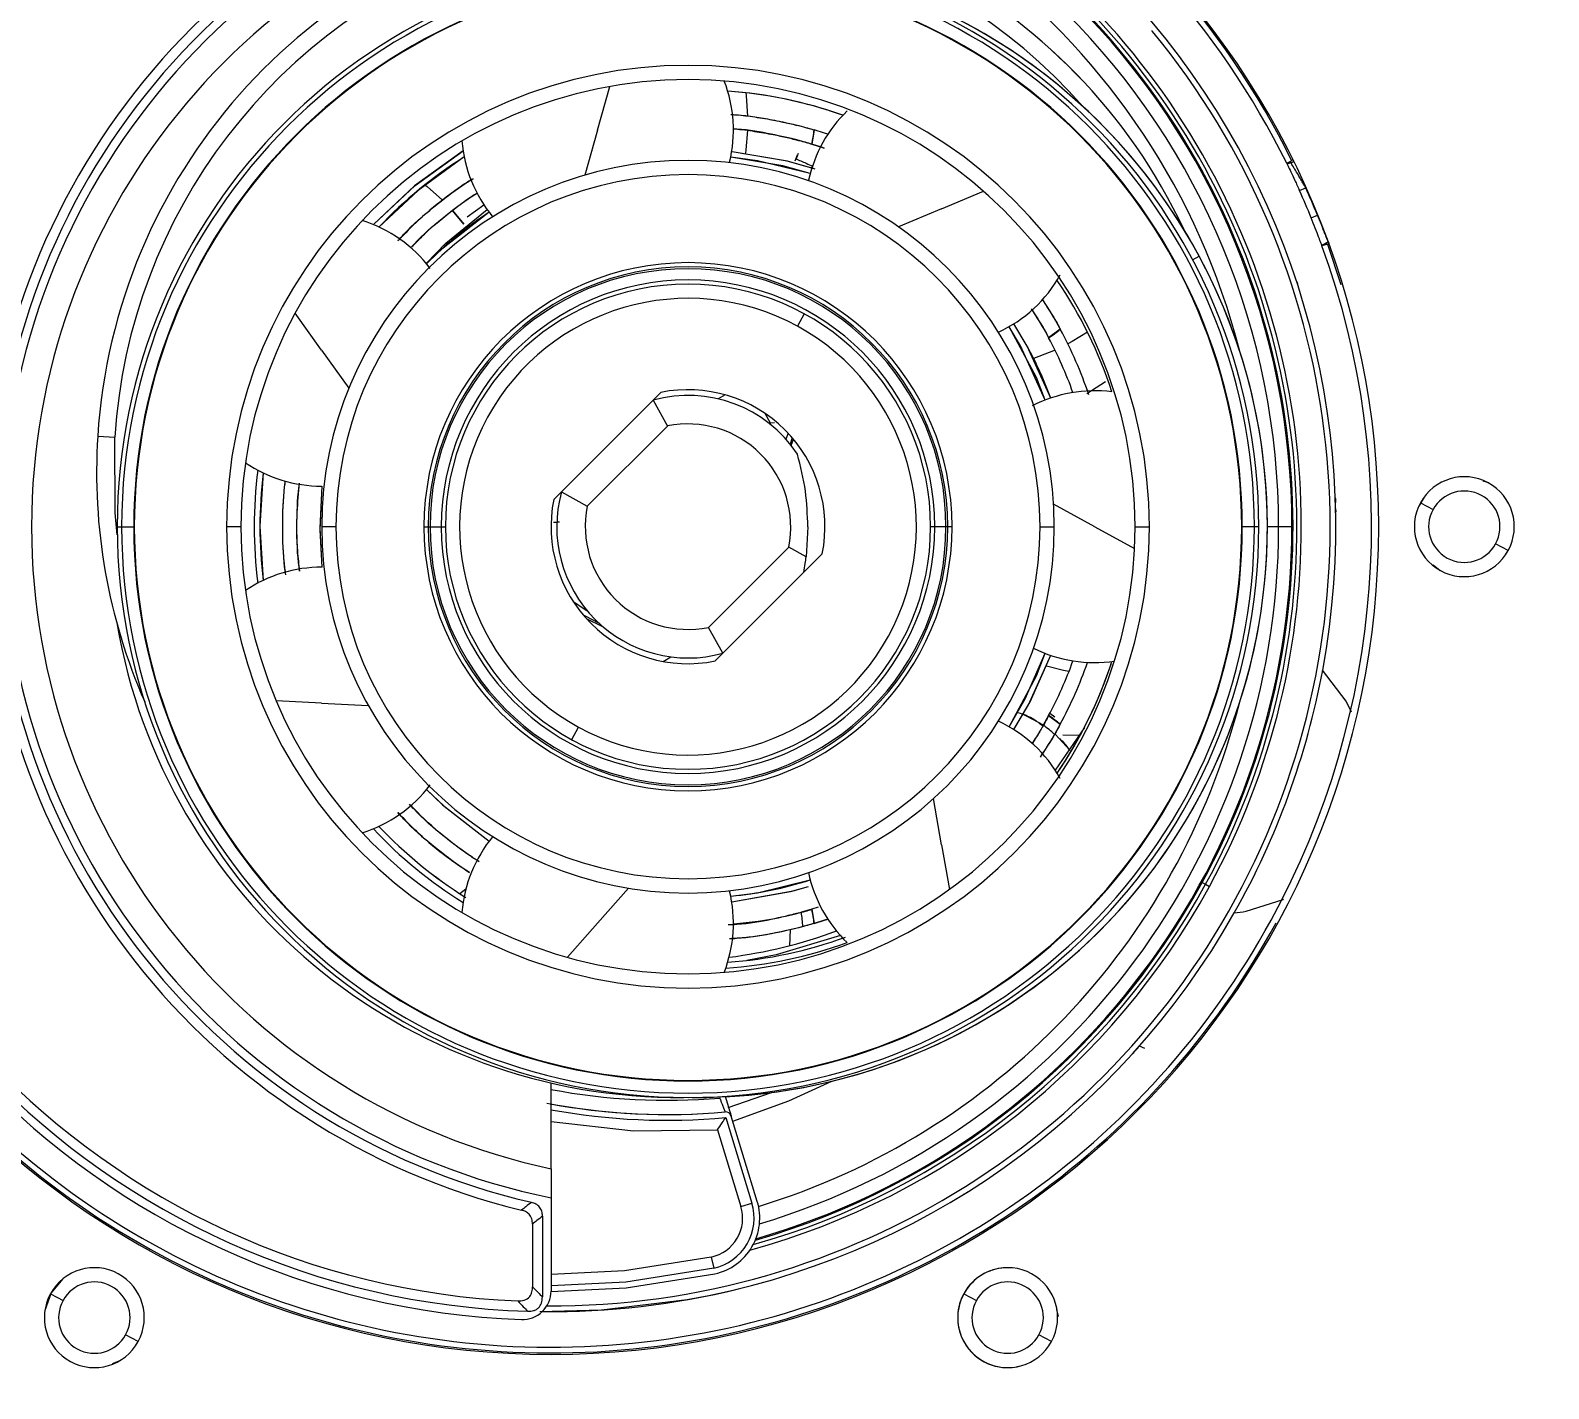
# Model space of a CAD drawing. Header units: millimetres. Extents: x 169 to 14583, y -399 to 10804.
# Drawn here: x 8133 to 8186.2, y 5340.3 to 5387.9 of the extents above; entities that cross this region are included whole.
import ezdxf

# ---------------------------------------------------------------- set-up
doc = ezdxf.new("R2010")
doc.units = ezdxf.units.MM
doc.header["$LTSCALE"] = 35
doc.layers.add('1', color=70, linetype='Continuous')
doc.styles.add('SLDTEXTSTYLE2', font='TXT', dxfattribs={"width": 0.7})
doc.dimstyles.new('SLDDIMSTYLE5', dxfattribs={"dimtxt": 105.988363, "dimasz": 26.25, "dimexe": 0, "dimexo": 0.0625, "dimgap": 26.497091, "dimtad": 1, "dimdec": 0, "dimrnd": 1e-09, "dimzin": 12, "dimdsep": 46, "dimtxsty": 'SLDTEXTSTYLE2', "dimsah": 1, "dimcen": 0.09, "dimadec": 0, "dimazin": 3, "dimtfac": 1, "dimtdec": 3, "dimtofl": 0, "dimtmove": 0, "dimatfit": 3, "dimfxl": 0, "dimfrac": 2, "dimtolj": 1, "dimtzin": 12, "dimarcsym": 0})

# ---------------------------------------------------------------- blocks, each defined once
blk = doc.blocks.new('_D_38')
at = {"layer": '1'}
for p, q in [((8156.079, 5335.518), (8156.079, 4480.018)), ((6541.279, 5040.018), (6541.279, 4480.018)), ((7207.029, 4709.487), (7490.329, 4709.487)), ((7490.329, 4547.429), (7207.029, 4547.429)), ((6541.279, 4515.018), (8156.079, 4515.018))]:
    blk.add_line(p, q, dxfattribs=at)
for centre, start, end in [((7207.029, 4628.458), 90, 270), ((7490.329, 4628.458), 270, 90)]:
    blk.add_arc(centre, 81.029, start, end, dxfattribs=at)
for points in [[(6541.279, 4515.018), (6567.529, 4509.768), (6567.529, 4520.268)], [(8156.079, 4515.018), (8129.829, 4520.268), (8129.829, 4509.768)]]:
    blk.add_solid(points, dxfattribs=at)
at = {"layer": '1', "insert": (7207.029, 4686.095), "char_height": 92.6042, "attachment_point": 1, "style": 'SLDTEXTSTYLE2'}
blk.add_mtext('1615', dxfattribs=at)
blk = doc.blocks.new('_D_39')
at = {"layer": '1'}
for p, q in [((10336.279, 5511.018), (11734.619, 5511.018)), ((11699.619, 5511.018), (11699.619, 5088.118)), ((8051.635, 5088.118), (11734.619, 5088.118)), ((11699.619, 5088.118), (11699.619, 4698.415))]:
    blk.add_line(p, q, dxfattribs=at)
for points in [[(11699.619, 5511.018), (11694.369, 5484.768), (11704.869, 5484.768)], [(11699.619, 5088.118), (11704.869, 5114.368), (11694.369, 5114.368)]]:
    blk.add_solid(points, dxfattribs=at)
at = {"layer": '1', "insert": (11580.246, 4698.415), "char_height": 92.6042, "attachment_point": 1, "rotation": 90, "style": 'SLDTEXTSTYLE2'}
blk.add_mtext('423', dxfattribs=at)

msp = doc.modelspace()

# ---------------------------------------------------------------- linework, layer by layer
at = {"color": 7, "linetype": 'Continuous', "lineweight": 18}
for p, q in [((8172.331, 5387.899), (8172.333, 5387.896)), ((8172.333, 5387.896), (8172.355, 5387.869)), ((8152.908, 5384.411), (8153.341, 5385.942)), ((8152.908, 5384.411), (8152.462, 5382.833)), ((8160.495, 5384.421), (8160.422, 5383.921)), ((8159.829, 5383.337), (8159.921, 5383.548)), ((8159.876, 5383.415), (8159.945, 5383.609)), ((8160.399, 5383.091), (8160.456, 5383.144)), ((8160.399, 5383.091), (8160.456, 5383.144)), ((8177.056, 5383.25), (8177.199, 5383.329)), ((8177.216, 5383.282), (8177.199, 5383.329)), ((8177.309, 5383.302), (8177.21, 5383.266)), ((8177.216, 5383.282), (8177.303, 5383.313)), ((8177.275, 5383.37), (8177.228, 5383.353)), ((8177.507, 5382.292), (8177.722, 5382.388)), ((8177.736, 5382.393), (8177.722, 5382.388)), ((8164.963, 5381.659), (8166.431, 5382.275)), ((8148.227, 5381.122), (8147.826, 5381.601)), ((8147.826, 5381.601), (8148.227, 5381.122)), ((8148.34, 5381.373), (8148.924, 5381.801)), ((8148.34, 5381.373), (8148.924, 5381.801)), ((8164.963, 5381.659), (8163.452, 5381.024)), ((8177.913, 5381.342), (8178.132, 5381.43)), ((8178.132, 5381.43), (8178.145, 5381.435)), ((8178.282, 5380.386), (8178.51, 5380.504)), ((8178.288, 5380.371), (8178.526, 5380.496)), ((8178.486, 5380.412), (8178.292, 5380.36)), ((8178.486, 5380.412), (8178.957, 5379.003)), ((8178.548, 5380.437), (8178.526, 5380.496)), ((8173.757, 5379.871), (8173.99, 5379.997)), ((8177.406, 5379.098), (8177.429, 5379.026)), ((8143.24, 5376.701), (8142.313, 5377.995)), ((8160.154, 5377.977), (8159.914, 5377.539)), ((8167.963, 5376.846), (8167.5, 5377.628)), ((8169.12, 5377.439), (8168.715, 5377.137)), ((8143.24, 5376.701), (8144.195, 5375.368)), ((8170.053, 5375.188), (8170.712, 5375.61)), ((8170.053, 5375.188), (8170.712, 5375.61)), ((8155.126, 5375.222), (8151.374, 5371.47)), ((8154.856, 5374.953), (8155.364, 5374.046)), ((8157.381, 5375.138), (8157.134, 5374.995)), ((8157.381, 5375.138), (8157.134, 5374.995)), ((8158.965, 5374.146), (8158.784, 5374.483)), ((8155.364, 5374.046), (8152.55, 5371.232)), ((8158.952, 5374.11), (8158.965, 5374.146)), ((8159.108, 5374.152), (8158.965, 5374.146)), ((8135.398, 5373.692), (8135.996, 5373.654)), ((8135.398, 5373.692), (8135.996, 5373.654)), ((8159.583, 5373.798), (8159.506, 5373.586)), ((8159.583, 5373.798), (8159.506, 5373.586)), ((8159.583, 5373.798), (8159.506, 5373.586)), ((8159.734, 5373.628), (8159.655, 5373.411)), ((8159.694, 5373.362), (8159.774, 5373.581)), ((8159.694, 5373.362), (8159.774, 5373.581)), ((8159.694, 5373.362), (8159.774, 5373.581)), ((8183.279, 5372.268), (8183.07, 5372.255)), ((8183.924, 5372.13), (8184.125, 5372.067)), ((8151.644, 5371.74), (8152.55, 5371.232)), ((8170.329, 5370.518), (8168.89, 5371.304)), ((8181.868, 5371.554), (8181.685, 5371.242)), ((8181.743, 5371.357), (8182.182, 5371.117)), ((8178.771, 5371.179), (8178.77, 5371.204)), ((8178.771, 5371.157), (8178.774, 5371.029)), ((8136.079, 5370.518), (8136.234, 5370.518)), ((8136.234, 5370.518), (8136.659, 5370.518)), ((8136.659, 5370.518), (8136.679, 5370.518)), ((8140.413, 5370.518), (8139.913, 5370.518)), ((8143.744, 5370.518), (8143.244, 5370.518)), ((8146.828, 5370.518), (8146.979, 5370.518)), ((8146.979, 5370.518), (8147.04, 5370.518)), ((8147.04, 5370.518), (8147.434, 5370.518)), ((8147.434, 5370.518), (8147.579, 5370.518)), ((8160.279, 5370.518), (8160.216, 5369.462)), ((8164.723, 5370.518), (8164.579, 5370.518)), ((8165.118, 5370.518), (8164.723, 5370.518)), ((8165.179, 5370.518), (8165.118, 5370.518)), ((8165.329, 5370.518), (8165.179, 5370.518)), ((8168.414, 5370.518), (8168.914, 5370.518)), ((8170.329, 5370.518), (8171.725, 5369.755)), ((8171.744, 5370.518), (8172.244, 5370.518)), ((8175.499, 5370.518), (8175.479, 5370.518)), ((8175.924, 5370.518), (8175.499, 5370.518)), ((8176.079, 5370.518), (8175.924, 5370.518)), ((8176.773, 5370.518), (8176.379, 5370.518)), ((8177.238, 5370.518), (8176.773, 5370.518)), ((8177.279, 5370.518), (8177.238, 5370.518)), ((8156.793, 5366.989), (8159.607, 5369.804)), ((8160.217, 5369.462), (8159.607, 5369.804)), ((8184.814, 5369.679), (8184.376, 5369.919)), ((8160.783, 5369.566), (8157.031, 5365.813)), ((8182.432, 5368.969), (8182.19, 5369.171)), ((8183.147, 5368.773), (8183.279, 5368.768)), ((8183.279, 5368.768), (8183.488, 5368.78)), ((8152.06, 5367.893), (8152.539, 5367.581)), ((8152.06, 5367.893), (8152.538, 5367.581)), ((8152.515, 5367.302), (8153.086, 5367.025)), ((8152.515, 5367.302), (8153.086, 5367.025)), ((8157.301, 5366.083), (8156.793, 5366.989)), ((8155.204, 5365.798), (8155.479, 5365.957)), ((8155.204, 5365.798), (8155.479, 5365.957)), ((8143.24, 5364.336), (8141.65, 5364.417)), ((8143.24, 5364.336), (8144.877, 5364.252)), ((8168.715, 5363.899), (8168.528, 5363.562)), ((8168.715, 5363.899), (8169.12, 5363.597)), ((8168.934, 5363.845), (8168.757, 5363.978)), ((8152.004, 5363.058), (8152.243, 5363.497)), ((8169.12, 5363.597), (8168.921, 5363.242)), ((8169.966, 5363.485), (8168.942, 5361.993)), ((8169.966, 5363.484), (8168.942, 5361.993)), ((8169.209, 5363.227), (8169.82, 5363.209)), ((8164.963, 5359.376), (8164.68, 5360.992)), ((8164.963, 5359.376), (8165.237, 5357.808)), ((8174.096, 5358.053), (8174.213, 5357.989)), ((8174.213, 5357.989), (8174.349, 5357.914)), ((8148.295, 5357.814), (8148.09, 5357.658)), ((8152.907, 5356.625), (8153.994, 5357.853)), ((8160.422, 5357.114), (8160.051, 5357.008)), ((8160.645, 5357.184), (8160.422, 5357.114)), ((8160.422, 5357.114), (8160.495, 5356.614)), ((8152.907, 5356.625), (8151.852, 5355.433)), ((8159.648, 5355.841), (8159.668, 5356.396)), ((8160.495, 5356.614), (8160.103, 5356.504)), ((8171.811, 5352.224), (8171.846, 5352.264)), ((8171.914, 5352.34), (8171.897, 5352.321)), ((8172.088, 5352.235), (8171.897, 5352.321)), ((8151.279, 5348.024), (8151.279, 5351.031)), ((8157.484, 5350.163), (8159.009, 5350.692)), ((8157.4, 5349.812), (8158.315, 5346.82)), ((8158.506, 5346.879), (8157.591, 5349.87)), ((8158.506, 5346.879), (8157.591, 5349.87)), ((8158.506, 5346.879), (8157.591, 5349.87)), ((8157.112, 5349.386), (8157.932, 5346.703)), ((8157.112, 5349.386), (8157.932, 5346.703)), ((8157.112, 5349.386), (8157.932, 5346.703)), ((8151.279, 5347.003), (8151.279, 5343.737)), ((8157.932, 5346.703), (8158.315, 5346.82)), ((8165.487, 5346.973), (8165.469, 5346.962)), ((8165.597, 5347.04), (8165.619, 5347.053)), ((8165.727, 5347.119), (8165.743, 5347.129)), ((8150.979, 5346.358), (8150.979, 5343.53)), ((8150.632, 5346.085), (8150.632, 5343.889)), ((8156.893, 5344.927), (8156.979, 5344.536)), ((8156.893, 5344.927), (8156.979, 5344.536)), ((8134.165, 5344.155), (8133.763, 5343.68)), ((8133.763, 5343.68), (8133.547, 5343.055)), ((8133.743, 5343.644), (8134.182, 5343.404)), ((8165.743, 5343.644), (8166.182, 5343.404)), ((8168.989, 5343.09), (8169.043, 5342.847)), ((8136.814, 5341.966), (8136.376, 5342.206)), ((8168.814, 5341.966), (8168.376, 5342.206)), ((8135.084, 5341.066), (8135.435, 5341.062)), ((8136.197, 5341.298), (8135.9, 5341.189))]:
    msp.add_line(p, q, dxfattribs=at)
at = {"color": 7, "linetype": 'Continuous', "lineweight": 18, "flags": 128}
for points in [[(8158.175, 5384.906), (8158.13, 5385.618), (8158.118, 5385.719)], [(8158.168, 5384.403), (8158.106, 5383.726), (8158.088, 5383.607)], [(8158.168, 5384.403), (8158.106, 5383.726), (8158.088, 5383.607)], [(8160.98, 5384.269), (8160.858, 5384.309), (8160.495, 5384.421)], [(8160.98, 5384.269), (8160.858, 5384.309), (8160.495, 5384.421)], [(8145.056, 5381.104), (8146.517, 5382.476), (8148.201, 5383.685)], [(8148.201, 5383.685), (8146.494, 5382.457), (8145.056, 5381.104)], [(8148.239, 5383.473), (8146.621, 5382.303), (8145.251, 5381.018)], [(8160.363, 5382.892), (8158.518, 5383.341), (8157.575, 5383.463)], [(8160.363, 5382.892), (8159.405, 5383.161), (8157.575, 5383.463)], [(8160.502, 5383.057), (8159.568, 5383.327), (8157.631, 5383.658)], [(8160.534, 5383.047), (8159.552, 5383.331), (8157.631, 5383.658)], [(8160.422, 5383.921), (8160.755, 5383.816), (8160.849, 5383.785)], [(8160.849, 5383.785), (8160.755, 5383.816), (8160.422, 5383.921)], [(8177.061, 5383.239), (8177.065, 5383.232), (8177.068, 5383.226)], [(8146.86, 5382.496), (8146.94, 5382.433), (8147.475, 5381.962)], [(8146.91, 5379.736), (8147.594, 5380.458), (8149.037, 5381.636)], [(8146.91, 5379.736), (8147.594, 5380.458), (8149.037, 5381.636)], [(8149.11, 5381.537), (8147.4, 5380.194), (8146.92, 5379.725)], [(8178.288, 5380.371), (8178.285, 5380.379), (8178.282, 5380.386)], [(8168.786, 5375.024), (8167.963, 5376.846), (8167.5, 5377.628)], [(8168.598, 5374.955), (8168.284, 5375.74), (8167.328, 5377.525)], [(8168.598, 5374.955), (8167.73, 5376.854), (8167.328, 5377.525)], [(8170.079, 5377.33), (8169.541, 5377.004), (8169.388, 5376.922)], [(8170.079, 5377.33), (8169.541, 5377.004), (8169.388, 5376.922)], [(8168.938, 5376.704), (8168.376, 5376.478), (8168.189, 5376.414)], [(8168.938, 5376.704), (8168.376, 5376.478), (8168.189, 5376.414)], [(8136.081, 5370.232), (8136.009, 5371.006), (8135.996, 5373.654)], [(8136.081, 5370.233), (8136.009, 5371.006), (8135.996, 5373.654)], [(8141.195, 5372.4), (8141.079, 5370.539), (8141.195, 5368.637)], [(8143.255, 5371.939), (8143.179, 5370.466), (8143.255, 5369.098)], [(8143.255, 5371.939), (8143.179, 5370.411), (8143.255, 5369.098)], [(8152.956, 5367.14), (8152.486, 5367.38), (8152.407, 5367.426)], [(8152.956, 5367.14), (8152.486, 5367.38), (8152.407, 5367.426)], [(8152.956, 5367.14), (8152.486, 5367.38), (8152.407, 5367.426)], [(8167.328, 5363.51), (8168.284, 5365.296), (8168.598, 5366.081)], [(8167.328, 5363.51), (8167.892, 5364.481), (8168.598, 5366.081)], [(8167.5, 5363.407), (8168.012, 5364.281), (8168.786, 5366.012)], [(8167.5, 5363.407), (8168.064, 5364.379), (8168.786, 5366.012)], [(8169.428, 5365.447), (8169.24, 5365.482), (8168.64, 5365.628)], [(8169.428, 5365.447), (8169.24, 5365.482), (8168.64, 5365.628)], [(8179.332, 5364.015), (8179.134, 5364.41), (8178.316, 5365.494)], [(8179.332, 5364.015), (8179.134, 5364.41), (8178.316, 5365.494)], [(8168.531, 5363.564), (8167.968, 5363.873), (8167.82, 5363.934)], [(8169.462, 5362.682), (8169.458, 5362.687), (8168.941, 5363.249)], [(8146.919, 5361.312), (8147.477, 5360.771), (8149.11, 5359.5)], [(8146.919, 5361.312), (8147.531, 5360.722), (8149.11, 5359.5)], [(8157.574, 5357.573), (8158.518, 5357.695), (8160.363, 5358.143)], [(8157.61, 5357.375), (8159.67, 5357.735), (8160.3, 5357.914)], [(8157.61, 5357.375), (8159.76, 5357.758), (8160.3, 5357.914)], [(8175.639, 5357.043), (8176.932, 5357.458), (8176.949, 5357.467)], [(8175.639, 5357.043), (8176.932, 5357.458), (8176.949, 5357.466)], [(8160.979, 5356.767), (8160.858, 5356.727), (8160.495, 5356.614)], [(8160.495, 5356.614), (8160.858, 5356.727), (8160.979, 5356.767)], [(8161.422, 5356.191), (8159.17, 5355.52), (8158.139, 5355.319)], [(8161.422, 5356.191), (8159.171, 5355.52), (8158.139, 5355.32)], [(8157.647, 5349.69), (8159.613, 5350.396), (8161.12, 5351.088)], [(8151.279, 5349.683), (8154.171, 5349.35), (8157.112, 5349.386)], [(8151.279, 5349.683), (8154.171, 5349.35), (8157.112, 5349.386)], [(8151.279, 5349.683), (8154.171, 5349.35), (8157.112, 5349.386)], [(8156.893, 5344.927), (8153.856, 5344.445), (8151.279, 5344.318)], [(8156.893, 5344.927), (8153.856, 5344.445), (8151.279, 5344.318)], [(8156.893, 5344.927), (8153.857, 5344.445), (8151.279, 5344.318)], [(8151.278, 5343.718), (8153.916, 5343.848), (8157.022, 5344.34)], [(8151.278, 5343.718), (8153.915, 5343.848), (8157.022, 5344.34)], [(8151.278, 5343.718), (8153.916, 5343.848), (8157.022, 5344.34)], [(8156.979, 5344.536), (8153.896, 5344.047), (8151.279, 5343.918)], [(8156.979, 5344.536), (8153.896, 5344.047), (8151.279, 5343.918)], [(8156.979, 5344.536), (8153.896, 5344.047), (8151.279, 5343.918)], [(8150.891, 5343.021), (8153.046, 5343.075), (8156.054, 5343.436)], [(8150.976, 5343.02), (8153.046, 5343.075), (8156.054, 5343.436)]]:
    msp.add_lwpolyline(points, dxfattribs=at)
at = {"color": 7, "linetype": 'Continuous', "lineweight": 18}
for centre, radius, start, end in [((8151.279, 5370.518), 29, 90, 270), ((8151.279, 5370.518), 28.95, 26.3186, 151.3521), ((8151.279, 5370.518), 29, 270, 90), ((8151.279, 5370.518), 28.75, 26.2852, 151.3521), ((8151.279, 5370.518), 27.8, 92.1384, 267.8616), ((8151.279, 5370.518), 27.5, 91.6979, 180), ((8151.279, 5370.518), 27.5, 349.4728, 90.5269), ((8151.279, 5370.518), 27.5, 349.4728, 90.5269), ((8151.279, 5370.518), 27.154, 92.4651, 180), ((8151.279, 5370.518), 26.289, 331.3521, 90), ((8151.279, 5370.518), 25.96, 0, 90.2699), ((8151.279, 5370.518), 26.134, 331.3521, 90), ((8151.279, 5370.518), 26, 331.3521, 90), ((8151.279, 5370.518), 25.494, 0, 90.0002), ((8151.279, 5370.518), 24.9, 14.3825, 90), ((8156.079, 5370.518), 24.646, 103.6784, 180), ((8156.079, 5370.518), 24.3, 103.0503, 180), ((8156.079, 5370.518), 24, 101.537, 258.463), ((8156.079, 5370.518), 23, 102.0459, 257.9541), ((8155.357, 5372.42), 20, 25.1513, 176.3521), ((8155.357, 5372.42), 20, 25.1504, 176.3521), ((8155.357, 5372.42), 19.4, 41.3413, 176.3521), ((8155.357, 5372.42), 19.4, 41.3405, 176.3521), ((8156.079, 5370.518), 20, 0, 180), ((8156.079, 5370.518), 19.845, 0, 180), ((8156.379, 5370.518), 20, 28.6479, 90.8603), ((8156.379, 5370.518), 20, 0, 90.4297), ((8156.079, 5370.518), 19.42, 0, 180), ((8156.079, 5370.518), 19.4, 0, 180), ((8151.279, 5370.518), 27.3, 269.6961, 39.4626), ((8156.079, 5370.518), 16.165, 0, 180), ((8156.079, 5370.518), 15.665, 0, 180), ((8152.908, 5384.411), 4.762, 346.3542, 21.1852), ((8156.379, 5370.518), 15.3, 70.9107, 85.9107), ((8156.379, 5370.518), 15.3, 70.4228, 85.9107), ((8164.963, 5381.659), 4.763, 133.9072, 167.8547), ((8152.908, 5384.411), 4.763, 184.5268, 219.534), ((8156.379, 5384.768), 4.131, 348.1747, 355.1882), ((8156.379, 5370.518), 15.3, 122.142, 136.6617), ((8156.079, 5370.518), 12.835, 0, 180), ((8176.874, 5384.222), 1, 280.7772, 289.9848), ((8156.079, 5370.518), 12.335, 0, 180), ((8151.279, 5370.518), 28.986, 22.1156, 24.1753), ((8151.279, 5370.518), 28.75, 22.1156, 24.1753), ((8156.379, 5370.518), 13.2, 123.4096, 135.7741), ((8143.24, 5376.701), 4.763, 36.9833, 72.6132), ((8151.279, 5370.518), 28.75, 331.3521, 20.0187), ((8156.079, 5370.518), 9.251, 0, 180), ((8156.379, 5370.518), 20, 269.5703, 28.2902), ((8156.379, 5370.518), 20, 28.2902, 28.6479), ((8156.079, 5370.518), 9.1, 0, 180), ((8156.079, 5370.518), 9.039, 0, 180), ((8164.963, 5381.659), 4.762, 294.7185, 330.8598), ((8156.079, 5370.518), 8.644, 0, 180), ((8156.079, 5370.518), 8.5, 0, 180), ((8156.379, 5370.518), 15.3, 17.9854, 34.3442), ((8156.079, 5370.518), 8, 61.3521, 241.3521), ((8156.079, 5370.518), 8, 241.3521, 61.3521), ((8166.455, 5380.594), 4.131, 303.1747, 310.1882), ((8156.379, 5370.518), 14, 19.6203, 28.2147), ((8156.379, 5370.518), 14.5, 18.5918, 28.5087), ((8156.379, 5370.518), 13.2, 19.9585, 28.6479), ((8156.079, 5370.518), 4.6, 33.5573, 105.4082), ((8156.079, 5370.518), 4.8, 348.5573, 101.4427), ((8170.329, 5370.518), 4.763, 82.7337, 117.3489), ((8156.079, 5370.518), 3.6, 348.5573, 101.4427), ((8155.357, 5372.42), 20, 176.3521, 203.6948), ((8155.357, 5372.42), 20, 176.3521, 203.6937), ((8143.24, 5376.701), 4.762, 235.9548, 270), ((8156.379, 5370.518), 15.5, 172.6699, 187.3262), ((8156.379, 5370.518), 15.3, 172.9335, 187.0625), ((8183.279, 5370.518), 1.75, 331.3521, 151.3521), ((8183.279, 5370.518), 1.25, 331.3521, 151.3521), ((8156.079, 5370.518), 4.8, 168.5573, 281.4427), ((8156.079, 5370.518), 4.6, 164.5918, 285.4082), ((8156.079, 5370.518), 3.6, 168.5573, 281.4427), ((8183.279, 5370.518), 1.75, 151.3521, 331.3521), ((8183.279, 5370.518), 1.25, 151.3521, 331.3521), ((8151.279, 5370.518), 27.5, 180, 268.3021), ((8151.279, 5370.518), 27.154, 180, 267.5349), ((8156.079, 5370.518), 24.646, 180, 256.3216), ((8156.079, 5370.518), 24.3, 180, 256.9497), ((8156.079, 5370.518), 20, 180, 0), ((8156.079, 5370.518), 19.845, 180, 0), ((8156.079, 5370.518), 19.42, 180, 0), ((8156.079, 5370.518), 19.4, 180, 0), ((8156.079, 5370.518), 16.165, 180, 0), ((8156.079, 5370.518), 15.665, 180, 0), ((8156.079, 5370.518), 12.835, 180, 0), ((8156.079, 5370.518), 12.335, 180, 0), ((8156.079, 5370.518), 9.251, 180, 0), ((8156.079, 5370.518), 9.1, 180, 0), ((8156.079, 5370.518), 9.039, 180, 0), ((8156.079, 5370.518), 8.644, 180, 0), ((8156.079, 5370.518), 8.5, 180, 0), ((8156.379, 5370.518), 20, 269.5703, 0), ((8151.279, 5370.518), 25.96, 286.0548, 0), ((8151.279, 5370.518), 25.494, 286.65, 0), ((8143.24, 5364.336), 4.763, 89.8119, 124.0412), ((8155.779, 5370.518), 20, 189.708, 270.4314), ((8170.329, 5370.518), 4.763, 243.2905, 278.3997), ((8156.379, 5370.518), 14, 331.7853, 340.3797), ((8156.379, 5370.518), 15.3, 325.6518, 342.0146), ((8156.379, 5370.518), 15.3, 325.6518, 341.6412), ((8156.379, 5370.518), 14.5, 331.4913, 340.8533), ((8151.279, 5370.518), 27.5, 330.5271, 349.4728), ((8151.279, 5370.518), 24.9, 286.9816, 345.6175), ((8166.454, 5360.441), 4.132, 49.8126, 56.8244), ((8164.963, 5359.376), 4.762, 29.1363, 65.2775), ((8165.683, 5359.672), 4.82, 47.7943, 53.8184), ((8143.24, 5364.336), 4.763, 287.3828, 323.0128), ((8156.379, 5370.518), 15.5, 223.0707, 238.1536), ((8156.379, 5370.518), 15.3, 223.3343, 238.1071), ((8156.379, 5370.518), 15.3, 223.3343, 238.1057), ((8152.907, 5356.625), 4.762, 140.4618, 175.4692), ((8156.379, 5370.518), 13, 275.2771, 287.8457), ((8151.279, 5370.518), 26.289, 285.3723, 331.3521), ((8151.279, 5370.518), 26.134, 285.729, 331.3521), ((8151.279, 5370.518), 26, 285.9857, 331.3521), ((8164.963, 5359.376), 4.763, 191.8585, 226.0885), ((8152.907, 5356.625), 4.763, 338.8108, 13.6381), ((8151.279, 5370.518), 27.5, 280, 330.5271), ((8151.279, 5370.518), 27.5, 280, 330.5271), ((8155.289, 5356.269), 4.82, 2.7934, 8.8189), ((8156.379, 5356.268), 4.131, 4.8118, 11.8253), ((8174.771, 5361.967), 5, 275.1506, 280), ((8174.771, 5361.967), 5, 275.1506, 280), ((8151.279, 5370.518), 28.95, 225.1276, 331.3521), ((8151.279, 5370.518), 28.75, 225.0928, 331.3521), ((8155.357, 5372.42), 17.125, 277.2477, 290.2459), ((8155.357, 5372.42), 17.125, 277.2476, 290.2458), ((8156.379, 5370.518), 15.5, 273.7857, 289.9203), ((8156.379, 5370.518), 15.3, 274.0854, 289.9621), ((8155.357, 5372.42), 22, 259.3167, 274.7816), ((8155.357, 5372.42), 22, 259.3166, 274.7812), ((8155.357, 5372.42), 22, 259.3166, 274.7816), ((8155.357, 5372.42), 22.5, 259.1702, 275.164), ((8155.357, 5372.42), 22.5, 259.4764, 275.1635), ((8155.357, 5372.42), 22.5, 259.4764, 275.164), ((8155.357, 5372.42), 22.7, 259.6499, 275.164), ((8155.357, 5372.42), 22.7, 259.6498, 275.1635), ((8155.357, 5372.42), 22.7, 259.6498, 275.164), ((8157.4, 5349.812), 0.2, 17.0004, 95.164), ((8157.4, 5349.812), 0.2, 17, 95.1635), ((8157.4, 5349.812), 0.2, 17.0004, 95.164), ((8151.279, 5370.518), 51.95, 265.0578, 334.8441), ((8151.279, 5370.518), 51.75, 265.3258, 334.487), ((8151.279, 5370.518), 51.65, 265.4237, 334.3377), ((8156.593, 5346.294), 1.8, 282.3748, 17.0004), ((8156.593, 5346.294), 1.8, 282.3748, 17.0004), ((8156.593, 5346.294), 2, 282.3748, 17.0004), ((8156.593, 5346.294), 2, 282.3743, 17), ((8156.593, 5346.294), 2, 282.3748, 17.0004), ((8156.593, 5346.294), 1.4, 282.3748, 17.0004), ((8156.593, 5346.294), 1.4, 282.3743, 17), ((8156.593, 5346.294), 1.4, 282.3748, 17.0004), ((8151.279, 5370.518), 50.169, 268.1409, 330.6032), ((8151.279, 5370.518), 50.015, 268.1403, 330.6037), ((8151.279, 5370.518), 47, 233.6479, 327.0018), ((8151.279, 5370.518), 47, 233.6479, 326.7864), ((8135.279, 5342.805), 1.75, 331.3521, 151.3521), ((8167.279, 5342.805), 1.75, 96.6981, 210), ((8167.279, 5342.805), 1.75, 331.3521, 151.3521), ((8135.279, 5342.805), 1.75, 151.3521, 331.3521), ((8135.279, 5342.805), 1.25, 331.3521, 151.3521), ((8150.279, 5343.737), 1, 267.8616, 0), ((8151.279, 5370.518), 27.5, 269.3689, 283.826), ((8167.279, 5342.805), 1.75, 151.3521, 331.3521), ((8167.279, 5342.805), 1.25, 331.3521, 151.3521), ((8135.279, 5342.805), 1.25, 151.3521, 331.3521), ((8167.279, 5342.805), 1.25, 151.3521, 331.3521), ((8167.279, 5342.805), 1.75, 210, 283.0945)]:
    msp.add_arc(centre, radius, start, end, dxfattribs=at)
for points, knots in [([(8157.574, 5384.961), (8157.635, 5384.958), (8157.936, 5384.946), (8158.27, 5384.895), (8158.784, 5384.82), (8159.44, 5384.7), (8160.14, 5384.525), (8160.389, 5384.452), (8160.495, 5384.421)], [0, 0, 0, 0, 0.041744, 0.203653, 0.251287, 0.44274, 0.762538, 1, 1, 1, 1]), ([(8157.574, 5384.96), (8157.642, 5384.957), (8158.178, 5384.934), (8159.044, 5384.778), (8160.046, 5384.555), (8160.346, 5384.466), (8160.495, 5384.421)], [0, 0, 0, 0, 0.046079, 0.364217, 0.684192, 1, 1, 1, 1]), ([(8157.702, 5384.455), (8157.707, 5384.454), (8157.962, 5384.442), (8158.427, 5384.367), (8159.241, 5384.235), (8160.011, 5384.043), (8160.289, 5383.961), (8160.422, 5383.921)], [0, 0, 0, 0, 0.0031074, 0.181535, 0.3689366, 0.7000876, 1, 1, 1, 1]), ([(8160.422, 5383.921), (8160.275, 5383.966), (8159.982, 5384.055), (8159.026, 5384.27), (8158.22, 5384.426), (8157.736, 5384.449), (8157.71, 5384.451)], [0, 0, 0, 0, 0.327675, 0.654253, 0.981087, 1, 1, 1, 1]), ([(8159.847, 5383.409), (8159.974, 5383.358), (8160.192, 5383.27), (8160.376, 5383.179), (8160.453, 5383.142)], [0, 0, 0, 0, 0.585514, 1, 1, 1, 1]), ([(8159.847, 5383.409), (8159.974, 5383.358), (8160.192, 5383.27), (8160.376, 5383.179), (8160.453, 5383.142)], [0, 0, 0, 0, 0.5855576, 1, 1, 1, 1]), ([(8177.056, 5383.25), (8177.057, 5383.247), (8177.06, 5383.241), (8177.061, 5383.24), (8177.061, 5383.239)], [0, 0, 0, 0, 0.559937, 1, 1, 1, 1]), ([(8177.068, 5383.226), (8177.075, 5383.21), (8177.091, 5383.178), (8177.195, 5382.964), (8177.341, 5382.659), (8177.452, 5382.414), (8177.507, 5382.292)], [0, 0, 0, 0, 0.24853, 0.497484, 0.748091, 1, 1, 1, 1]), ([(8177.199, 5383.329), (8177.204, 5383.333), (8177.214, 5383.341), (8177.224, 5383.35), (8177.228, 5383.353)], [0, 0, 0, 0, 0.562916, 1, 1, 1, 1]), ([(8177.722, 5382.388), (8177.658, 5382.504), (8177.529, 5382.735), (8177.378, 5382.98), (8177.288, 5383.126), (8177.223, 5383.232), (8177.215, 5383.253), (8177.21, 5383.266)], [0, 0, 0, 0, 0.2539663, 0.5054301, 0.6425889, 0.7707597, 1, 1, 1, 1]), ([(8145.916, 5380.54), (8145.985, 5380.617), (8146.365, 5381.042), (8147.168, 5381.735), (8148.032, 5382.392), (8148.421, 5382.633), (8148.547, 5382.711)], [0, 0, 0, 0, 0.082477, 0.452163, 0.821876, 1, 1, 1, 1]), ([(8148.547, 5382.711), (8148.421, 5382.633), (8148.166, 5382.475), (8147.511, 5382), (8146.726, 5381.374), (8146.158, 5380.788), (8145.917, 5380.539)], [0, 0, 0, 0, 0.180043, 0.365746, 0.730798, 1, 1, 1, 1]), ([(8146.399, 5380.328), (8146.425, 5380.358), (8146.755, 5380.726), (8147.502, 5381.356), (8148.299, 5381.968), (8148.628, 5382.172), (8148.698, 5382.215)], [0, 0, 0, 0, 0.036941, 0.455831, 0.884748, 1, 1, 1, 1]), ([(8146.424, 5380.339), (8146.563, 5380.485), (8147.011, 5380.957), (8147.579, 5381.415), (8148.143, 5381.843), (8148.463, 5382.073), (8148.652, 5382.189), (8148.697, 5382.217)], [0, 0, 0, 0, 0.18513, 0.59583, 0.676884, 0.921616, 1, 1, 1, 1]), ([(8178.282, 5380.386), (8178.276, 5380.402), (8178.264, 5380.435), (8178.182, 5380.656), (8178.062, 5380.97), (8177.963, 5381.218), (8177.913, 5381.342)], [0, 0, 0, 0, 0.2500687, 0.4994079, 0.7491256, 1, 1, 1, 1]), ([(8178.51, 5380.504), (8178.502, 5380.518), (8178.484, 5380.547), (8178.417, 5380.732), (8178.341, 5380.928), (8178.255, 5381.147), (8178.18, 5381.32), (8178.132, 5381.43)], [0, 0, 0, 0, 0.24635, 0.494571, 0.636233, 0.767836, 1, 1, 1, 1]), ([(8178.292, 5380.36), (8178.29, 5380.363), (8178.288, 5380.368), (8178.288, 5380.37), (8178.288, 5380.371)], [0, 0, 0, 0, 0.559938, 1, 1, 1, 1]), ([(8178.486, 5380.412), (8178.497, 5380.417), (8178.518, 5380.426), (8178.539, 5380.434), (8178.548, 5380.437)], [0, 0, 0, 0, 0.56, 1, 1, 1, 1]), ([(8177.406, 5379.098), (8177.407, 5379.095), (8177.413, 5379.076), (8177.433, 5379.015), (8177.45, 5378.963)], [0, 0, 0, 0, 0.141871, 1, 1, 1, 1]), ([(8168.106, 5378.154), (8168.243, 5377.939), (8168.543, 5377.467), (8168.655, 5377.253), (8168.715, 5377.137)], [0, 0, 0, 0, 0.456766, 1, 1, 1, 1]), ([(8168.107, 5378.156), (8168.231, 5377.961), (8168.53, 5377.489), (8168.647, 5377.267), (8168.715, 5377.137)], [0, 0, 0, 0, 0.4132369, 1, 1, 1, 1]), ([(8168.479, 5378.494), (8168.613, 5378.288), (8168.936, 5377.79), (8169.052, 5377.569), (8169.12, 5377.439)], [0, 0, 0, 0, 0.414001, 1, 1, 1, 1]), ([(8168.483, 5378.5), (8168.653, 5378.23), (8168.952, 5377.754), (8169.069, 5377.534), (8169.12, 5377.439)], [0, 0, 0, 0, 0.5676179, 1, 1, 1, 1]), ([(8160.279, 5370.518), (8160.264, 5370.936), (8160.232, 5371.811), (8160.022, 5372.632), (8159.912, 5373.061)], [0, 0, 0, 0, 0.477295, 1, 1, 1, 1]), ([(8141.99, 5368.833), (8141.969, 5368.986), (8141.888, 5369.552), (8141.862, 5370.7), (8141.911, 5371.661), (8141.965, 5372.096), (8141.968, 5372.113)], [0, 0, 0, 0, 0.1546, 0.571643, 0.982892, 1, 1, 1, 1]), ([(8141.987, 5368.832), (8141.973, 5368.926), (8141.898, 5369.427), (8141.864, 5370.516), (8141.895, 5371.576), (8141.964, 5372.048), (8141.974, 5372.113)], [0, 0, 0, 0, 0.097737, 0.515517, 0.933167, 1, 1, 1, 1]), ([(8142.48, 5368.965), (8142.452, 5369.193), (8142.373, 5369.835), (8142.362, 5370.949), (8142.439, 5371.711), (8142.472, 5372.044)], [0, 0, 0, 0, 0.236486, 0.666311, 1, 1, 1, 1]), ([(8142.471, 5368.963), (8142.464, 5369.011), (8142.395, 5369.468), (8142.364, 5370.501), (8142.395, 5371.539), (8142.461, 5371.99), (8142.469, 5372.045)], [0, 0, 0, 0, 0.052858, 0.504558, 0.940498, 1, 1, 1, 1]), ([(8178.766, 5371.345), (8178.766, 5371.357), (8178.765, 5371.382), (8178.762, 5371.483), (8178.76, 5371.534)], [0, 0, 0, 0, 0.495525, 1, 1, 1, 1]), ([(8178.761, 5371.504), (8178.762, 5371.469), (8178.765, 5371.399), (8178.765, 5371.381), (8178.765, 5371.371)], [0, 0, 0, 0, 0.501151, 1, 1, 1, 1]), ([(8151.361, 5370.678), (8151.387, 5370.679), (8151.457, 5370.68), (8151.527, 5370.684), (8151.572, 5370.686)], [0, 0, 0, 0, 0.368066, 1, 1, 1, 1]), ([(8160.135, 5368.918), (8160.153, 5369.02), (8160.184, 5369.202), (8160.207, 5369.383), (8160.217, 5369.462)], [0, 0, 0, 0, 0.559983, 1, 1, 1, 1]), ([(8168.51, 5363.531), (8168.407, 5363.613), (8168.171, 5363.8), (8167.859, 5363.941), (8167.661, 5363.985), (8167.628, 5363.993)], [0, 0, 0, 0, 0.392236, 0.89994, 1, 1, 1, 1]), ([(8168.715, 5363.899), (8168.642, 5363.764), (8168.531, 5363.561), (8168.29, 5363.155), (8168.167, 5362.967), (8168.135, 5362.919)], [0, 0, 0, 0, 0.5980631, 0.8981991, 1, 1, 1, 1]), ([(8168.528, 5363.562), (8168.461, 5363.44), (8168.364, 5363.266), (8168.184, 5363.002), (8168.13, 5362.922)], [0, 0, 0, 0, 0.700567, 1, 1, 1, 1]), ([(8168.921, 5363.242), (8168.881, 5363.173), (8168.758, 5362.96), (8168.552, 5362.651), (8168.413, 5362.442)], [0, 0, 0, 0, 0.325335, 1, 1, 1, 1]), ([(8169.12, 5363.597), (8169.051, 5363.465), (8168.923, 5363.223), (8168.573, 5362.685), (8168.414, 5362.44)], [0, 0, 0, 0, 0.545729, 1, 1, 1, 1]), ([(8169.431, 5362.711), (8169.418, 5362.733), (8169.329, 5362.875), (8169.208, 5362.993), (8169.107, 5363.093)], [0, 0, 0, 0, 0.155007, 1, 1, 1, 1]), ([(8148.761, 5358.773), (8148.714, 5358.804), (8148.641, 5358.851), (8148.553, 5358.91), (8148.515, 5358.935), (8148.504, 5358.943), (8148.501, 5358.945), (8148.2, 5359.149), (8147.532, 5359.649), (8146.74, 5360.324), (8146.375, 5360.733), (8146.323, 5360.791)], [0, 0, 0, 0, 0.069662, 0.107812, 0.118077, 0.121005, 0.121918, 0.122463, 0.521255, 0.932376, 1, 1, 1, 1]), ([(8148.765, 5358.779), (8148.559, 5358.913), (8148.068, 5359.232), (8147.169, 5359.938), (8146.581, 5360.532), (8146.324, 5360.791)], [0, 0, 0, 0, 0.2897669, 0.6901408, 1, 1, 1, 1]), ([(8148.425, 5358.403), (8148.337, 5358.458), (8147.986, 5358.677), (8147.166, 5359.303), (8146.362, 5359.996), (8145.979, 5360.425), (8145.907, 5360.506)], [0, 0, 0, 0, 0.129438, 0.519311, 0.909398, 1, 1, 1, 1]), ([(8145.908, 5360.506), (8146.141, 5360.265), (8146.697, 5359.689), (8147.619, 5358.942), (8148.169, 5358.572), (8148.424, 5358.4)], [0, 0, 0, 0, 0.278659, 0.66466, 1, 1, 1, 1]), ([(8157.482, 5356.574), (8157.585, 5356.578), (8158.148, 5356.602), (8159.029, 5356.763), (8159.981, 5356.981), (8160.275, 5357.07), (8160.422, 5357.114)], [0, 0, 0, 0, 0.06959, 0.379542, 0.689251, 1, 1, 1, 1]), ([(8160.051, 5357.008), (8159.906, 5356.97), (8159.52, 5356.87), (8158.715, 5356.69), (8157.973, 5356.62), (8157.679, 5356.592)], [0, 0, 0, 0, 0.26736, 0.709659, 1, 1, 1, 1]), ([(8160.495, 5356.614), (8160.346, 5356.57), (8160.046, 5356.48), (8159.045, 5356.257), (8158.165, 5356.1), (8157.613, 5356.077), (8157.531, 5356.074)], [0, 0, 0, 0, 0.312675, 0.629552, 0.944539, 1, 1, 1, 1]), ([(8160.103, 5356.504), (8159.836, 5356.439), (8159.304, 5356.308), (8158.348, 5356.126), (8157.713, 5356.09), (8157.545, 5356.08)], [0, 0, 0, 0, 0.423876, 0.847778, 1, 1, 1, 1]), ([(8171.804, 5352.216), (8171.795, 5352.206), (8171.779, 5352.188), (8171.711, 5352.113), (8171.678, 5352.075)], [0, 0, 0, 0, 0.495525, 1, 1, 1, 1]), ([(8171.811, 5352.224), (8171.805, 5352.217), (8171.793, 5352.204), (8171.746, 5352.151), (8171.722, 5352.125)], [0, 0, 0, 0, 0.4988693, 1, 1, 1, 1]), ([(8157.191, 5350.496), (8157.206, 5350.459), (8157.234, 5350.387), (8157.28, 5350.269), (8157.321, 5350.167), (8157.351, 5350.09), (8157.369, 5350.044), (8157.38, 5350.016), (8157.381, 5350.013), (8157.382, 5350.011)], [0, 0, 0, 0, 0.151366, 0.285592, 0.501895, 0.632061, 0.758255, 0.880786, 1, 1, 1, 1]), ([(8157.191, 5350.496), (8157.206, 5350.459), (8157.234, 5350.387), (8157.28, 5350.269), (8157.321, 5350.167), (8157.351, 5350.09), (8157.369, 5350.044), (8157.38, 5350.016), (8157.381, 5350.013), (8157.382, 5350.011)], [0, 0, 0, 0, 0.151366, 0.285592, 0.501895, 0.632061, 0.758255, 0.880786, 1, 1, 1, 1]), ([(8157.191, 5350.496), (8157.206, 5350.459), (8157.234, 5350.387), (8157.28, 5350.269), (8157.321, 5350.167), (8157.351, 5350.09), (8157.369, 5350.044), (8157.38, 5350.016), (8157.381, 5350.013), (8157.382, 5350.011)], [0, 0, 0, 0, 0.151366, 0.285592, 0.501895, 0.632061, 0.758255, 0.880786, 1, 1, 1, 1]), ([(8157.382, 5350.555), (8157.412, 5350.456), (8157.473, 5350.257), (8157.542, 5350.033), (8157.58, 5349.907), (8157.585, 5349.892), (8157.587, 5349.886)], [0, 0, 0, 0, 0.30399, 0.608598, 0.849177, 1, 1, 1, 1]), ([(8157.382, 5350.555), (8157.412, 5350.456), (8157.473, 5350.257), (8157.542, 5350.032), (8157.584, 5349.895), (8157.589, 5349.878), (8157.591, 5349.87)], [0, 0, 0, 0, 0.278877, 0.558319, 0.779023, 1, 1, 1, 1]), ([(8157.382, 5350.555), (8157.412, 5350.456), (8157.473, 5350.257), (8157.542, 5350.032), (8157.584, 5349.895), (8157.589, 5349.878), (8157.591, 5349.87)], [0, 0, 0, 0, 0.278877, 0.558319, 0.779023, 1, 1, 1, 1]), ([(8157.112, 5349.386), (8157.166, 5349.466), (8157.263, 5349.608), (8157.358, 5349.75), (8157.4, 5349.812)], [0, 0, 0, 0, 0.562589, 1, 1, 1, 1]), ([(8157.112, 5349.386), (8157.166, 5349.466), (8157.262, 5349.608), (8157.358, 5349.75), (8157.4, 5349.812)], [0, 0, 0, 0, 0.562589, 1, 1, 1, 1]), ([(8157.112, 5349.386), (8157.166, 5349.466), (8157.263, 5349.608), (8157.358, 5349.75), (8157.4, 5349.812)], [0, 0, 0, 0, 0.562589, 1, 1, 1, 1]), ([(8198.301, 5348.435), (8197.035, 5346.026), (8194.486, 5341.179), (8189.253, 5334.79), (8183.195, 5329.178), (8178.512, 5326.338), (8176.185, 5324.927)], [0, 0, 0, 0, 0.248435, 0.5, 0.751565, 1, 1, 1, 1]), ([(8151.279, 5348.024), (8151.279, 5347.892), (8151.279, 5347.627), (8151.279, 5347.287), (8151.279, 5347.097), (8151.279, 5347.014), (8151.279, 5347.007), (8151.279, 5347.003)], [0, 0, 0, 0, 0.2502471, 0.4995846, 0.7488156, 0.8748497, 1, 1, 1, 1]), ([(8150.592, 5346.845), (8150.528, 5346.794), (8150.414, 5346.702), (8150.301, 5346.611), (8150.25, 5346.57)], [0, 0, 0, 0, 0.5597099, 1, 1, 1, 1]), ([(8150.979, 5346.358), (8150.975, 5346.418), (8150.967, 5346.532), (8150.886, 5346.686), (8150.755, 5346.797), (8150.646, 5346.829), (8150.592, 5346.845)], [0, 0, 0, 0, 0.263896, 0.50058, 0.748406, 1, 1, 1, 1]), ([(8165.738, 5347.126), (8165.749, 5347.133), (8165.771, 5347.146), (8165.856, 5347.199), (8165.899, 5347.226)], [0, 0, 0, 0, 0.495525, 1, 1, 1, 1]), ([(8150.632, 5346.085), (8150.628, 5346.148), (8150.619, 5346.274), (8150.525, 5346.43), (8150.393, 5346.527), (8150.298, 5346.556), (8150.25, 5346.57)], [0, 0, 0, 0, 0.282161, 0.559327, 0.77829, 1, 1, 1, 1]), ([(8150.979, 5346.358), (8150.914, 5346.307), (8150.799, 5346.216), (8150.683, 5346.125), (8150.632, 5346.085)], [0, 0, 0, 0, 0.559733, 1, 1, 1, 1]), ([(8150.111, 5343.389), (8150.189, 5343.391), (8150.345, 5343.395), (8150.537, 5343.521), (8150.622, 5343.707), (8150.629, 5343.828), (8150.632, 5343.889)], [0, 0, 0, 0, 0.280747, 0.559868, 0.78002, 1, 1, 1, 1]), ([(8150.632, 5343.889), (8150.697, 5343.822), (8150.812, 5343.702), (8150.928, 5343.582), (8150.979, 5343.53)], [0, 0, 0, 0, 0.559651, 1, 1, 1, 1]), ([(8150.111, 5343.389), (8150.176, 5343.322), (8150.294, 5343.202), (8150.412, 5343.083), (8150.464, 5343.03)], [0, 0, 0, 0, 0.559679, 1, 1, 1, 1]), ([(8150.464, 5343.03), (8150.533, 5343.032), (8150.638, 5343.035), (8150.766, 5343.088), (8150.847, 5343.148), (8150.907, 5343.224), (8150.967, 5343.349), (8150.974, 5343.456), (8150.979, 5343.53)], [0, 0, 0, 0, 0.250136, 0.380056, 0.500618, 0.61405, 0.731686, 1, 1, 1, 1])]:
    msp.add_open_spline(points, degree=3, knots=knots, dxfattribs=at)
msp.add_open_spline([(8194.988, 5345.893), (8193.829, 5344.008), (8191.511, 5340.238), (8187.128, 5335.227), (8182.173, 5330.801), (8176.665, 5327.078), (8170.717, 5324.106), (8164.429, 5321.962), (8157.912, 5320.603), (8153.49, 5320.433), (8151.279, 5320.349)], degree=3, dxfattribs=at)

# ---------------------------------------------------------------- dimensions: what is measured, and where the dimension line sits
at = {"layer": '1'}
dim = msp.add_linear_dim(base=(11699.619, 5088.118), p1=(10301.279, 5511.018), p2=(8016.635, 5088.118), angle=90, dimstyle='SLDDIMSTYLE5', dxfattribs=at)
dim.commit()
dim.dimension.update_dxf_attribs({"geometry": '_D_39', "text_midpoint": (11699.619, 4804.652), "dimtype": 160})
dim = msp.add_linear_dim(base=(8156.079, 4515.018), p1=(6541.279, 5075.018), p2=(8156.079, 5370.518), dimstyle='SLDDIMSTYLE5', dxfattribs=at)
dim.commit()
dim.dimension.update_dxf_attribs({"geometry": '_D_38', "text_midpoint": (7348.679, 4515.018), "dimtype": 160})

doc.saveas('drawing.dxf')
